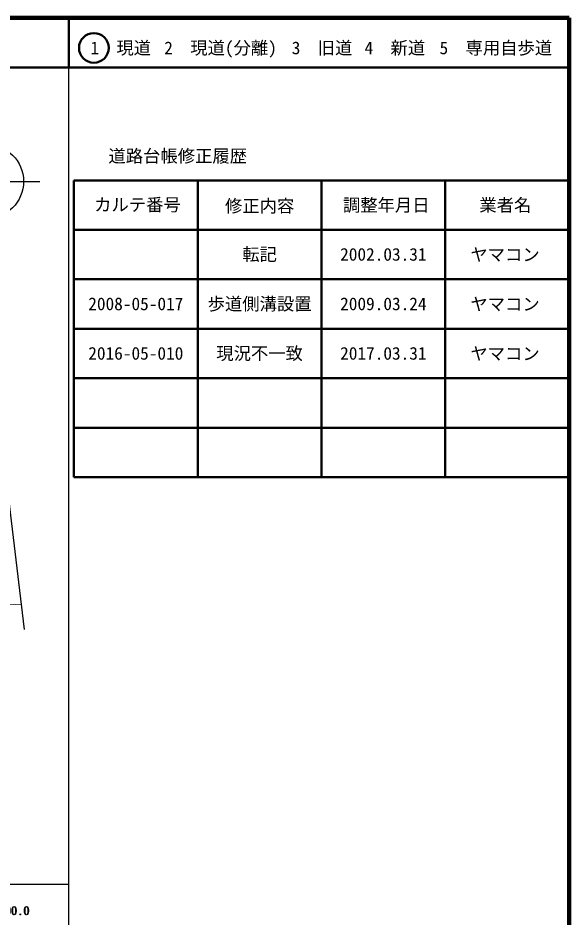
# Model space of a CAD drawing. Units: millimetres at full size, sheet at 1:1000; details may follow other scales. Extents: x -23043849 to 100512, y -219615026 to 21267.
# Drawn here: x -22515145 to -22403849, y -219436669 to -219255026 of the extents above; entities that cross this region are included whole.
import ezdxf
from ezdxf.enums import TextEntityAlignment as Align

# ---------------------------------------------------------------- set-up
doc = ezdxf.new("R2010")
doc.units = ezdxf.units.MM
doc.header["$LTSCALE"] = 1000
for name, color, linetype, lineweight in [('M-BMK-OTRS', 5, 'Continuous', 25), ('M-BMK-SRVR', 3, 'Continuous', 25), ('M-STR-HTXT', 7, 'Continuous', 13), ('M-TTL', 2, 'Continuous', 140), ('M-TTL-BAND', 7, 'Continuous', 25), ('M-TTL-FRAM', 2, 'Continuous', 50), ('M-TTL-LINE', 7, 'Continuous', 50)]:
    doc.layers.add(name, color=color, linetype=linetype, lineweight=lineweight)
doc.layers.add('M-TTL-TXT', color=7, linetype='Continuous')
doc.styles.add('ＭＳ ゴシック', font='')
doc.styles.get('ＭＳ ゴシック').set_extended_font_data('MS Gothic')

msp = doc.modelspace()

# ---------------------------------------------------------------- linework, layer by layer
at = {"layer": 'M-BMK-OTRS'}
msp.add_line((-22522482, -219307085), (-22513926, -219378547), dxfattribs=at)
at = {"layer": 'M-BMK-SRVR'}
msp.add_line((-22533209, -219288048), (-22510706, -219288048), dxfattribs=at)
msp.add_circle((-22521548, -219288048), 7526, dxfattribs=at)
at = {"layer": 'M-STR-HTXT'}
msp.add_line((-22519003, -219373718), (-22514538, -219373435), dxfattribs=at)
at = {"layer": 'M-TTL'}
for p, q in [((-22403849, -219255026), (-23043849, -219255026)), ((-22403849, -219615026), (-22403849, -219255026))]:
    msp.add_line(p, q, dxfattribs=at)
at = {"layer": 'M-TTL-BAND'}
for p, q in [((-22504849, -219615026), (-22504849, -219265026)), ((-23043849, -219430026), (-22504849, -219430026))]:
    msp.add_line(p, q, dxfattribs=at)
at = {"layer": 'M-TTL-FRAM'}
for p, q in [((-22503849, -219287829), (-22503849, -219347829)), ((-22503849, -219287829), (-22403849, -219287829)), ((-22503849, -219347829), (-22403849, -219347829))]:
    msp.add_line(p, q, dxfattribs=at)
at = {"layer": 'M-TTL-LINE'}
for p, q in [((-22504849, -219255026), (-22504849, -219265026)), ((-23043849, -219265026), (-22403849, -219265026)), ((-22478849, -219287829), (-22478849, -219347829)), ((-22453849, -219287829), (-22453849, -219347829)), ((-22428849, -219287829), (-22428849, -219347829)), ((-22503849, -219297829), (-22403849, -219297829)), ((-22503849, -219307829), (-22403849, -219307829)), ((-22503849, -219317829), (-22403849, -219317829)), ((-22503849, -219327829), (-22403849, -219327829)), ((-22503849, -219337829), (-22403849, -219337829))]:
    msp.add_line(p, q, dxfattribs=at)
msp.add_circle((-22499818, -219261068), 3000, dxfattribs=at)

# ---------------------------------------------------------------- texts
at = {"layer": 'M-TTL-BAND', "style": 'ＭＳ ゴシック'}
for p in [(-22516005, -219436831), (-22515849, -219436831)]:
    msp.add_text('500.0', height=1833, dxfattribs=at).set_placement(p, align=Align.BOTTOM_CENTER)
at = {"layer": 'M-TTL-TXT', "style": 'ＭＳ ゴシック'}
for s, p in [('1\u3000現道', (-22494401, -219261068)), ('2\u3000現道(分離)', (-22474230, -219261068)), ('3\u3000旧道', (-22453728, -219261068)), ('4\u3000新道', (-22439025, -219261068)), ('5\u3000専用自歩道', (-22418621, -219261068)), ('道路台帳修正履歴', (-22482881, -219282913)), ('カルテ番号', (-22491010, -219292749)), ('修正内容', (-22466340, -219293003)), ('調整年月日', (-22440760, -219292829)), ('業者名', (-22416715, -219292829)), ('転記', (-22466349, -219302781)), ('2002.03.31', (-22441349, -219302781)), ('ヤマコン', (-22416772, -219302837)), ('2008-05-017', (-22491349, -219312781)), ('歩道側溝設置', (-22466349, -219312781)), ('2009.03.24', (-22441349, -219312781)), ('ヤマコン', (-22416772, -219312837)), ('2016-05-010', (-22491349, -219322781)), ('現況不一致', (-22466349, -219322781)), ('2017.03.31', (-22441349, -219322781)), ('ヤマコン', (-22416772, -219322837))]:
    msp.add_text(s, height=2566, dxfattribs=at).set_placement(p, align=Align.MIDDLE_CENTER)

doc.saveas('drawing.dxf')
